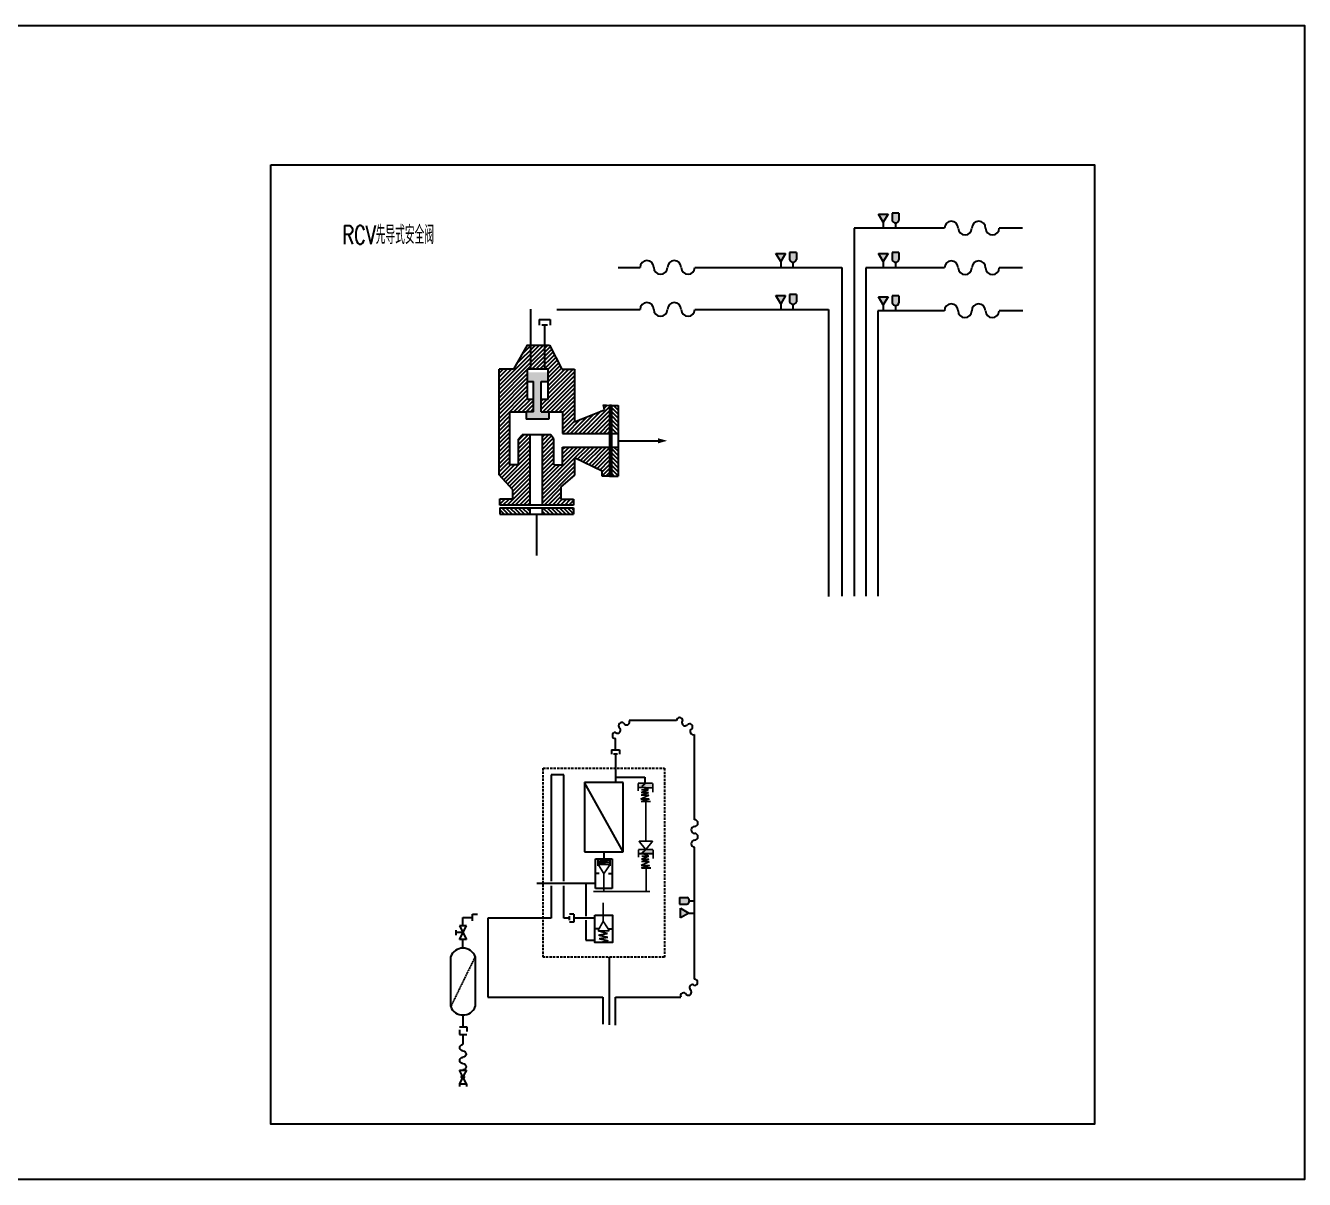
# Model space of a CAD drawing. Header units: millimetres. Extents: x -27 to 1485, y -28 to 650.
# Drawn here: x 794 to 1485, y 26 to 650 of the extents above; entities that cross this region are included whole.
import ezdxf

# ---------------------------------------------------------------- set-up
doc = ezdxf.new("R2010")
doc.units = ezdxf.units.MM
doc.linetypes.add('DASHED', pattern=[19.05, 12.7, -6.35])
doc.linetypes.add('DASHEDX2', pattern=[1.5, 1, -0.5])
doc.layers.add('4', color=7, linetype='Continuous')
doc.layers.add('仪器', color=1, linetype='Continuous')
doc.styles.add('ROMAND', font='romand.shx', dxfattribs={"width": 0.7, "height": 3, "bigfont": 'gbcbig.shx'})
pattern_1 = [(135, (-569.879, -674.1565), (-0.8838835, -0.8838835), [])]

# ---------------------------------------------------------------- blocks, each defined once
blk = doc.blocks.new('2203A')
for p, q in [((2, 2), (0, 2)), ((0, -1), (0, 1)), ((2, 2), (2, -2)), ((2, -2), (0, -2))]:
    blk.add_line(p, q)
blk = doc.blocks.new('2149A')
for centre, start, end in [((2, 0), 0, 180), ((6, 0), 180, 0), ((10, 0), 0, 180), ((14, 0), 180, 0)]:
    blk.add_arc(centre, 2, start, end)
blk = doc.blocks.new('2222DL')
for p, q in [((-0.01, 0), (-0.01, -4.22)), ((3.99, 0), (-0.01, 0)), ((1.99, -5.72), (1.99, -8.75)), ((3.99, 0), (3.99, -4.22))]:
    blk.add_line(p, q)
blk.add_arc((1.99, -3.64), 2.08, 196.2602, 343.7398)
blk = doc.blocks.new('2181')
for p, q in [((0, -2.5), (0, 0)), ((0, -2.5), (-3, -6)), ((3, -6), (0, -2.5)), ((-3, -6), (3, -6))]:
    blk.add_line(p, q)
blk = doc.blocks.new('B061BQ')
for p, q in [((-3.36, -17.06), (-3.36, -2.46)), ((3.8, -2.46), (3.8, -17.06))]:
    blk.add_line(p, q)
at = {"linetype": 'DASHEDX2', "ltscale": 0.08}
blk.add_line((3.8, -2.46), (-3.36, -17.06), dxfattribs=at)
for centre, start, end in [((0.22, -3.83), 20.8799, 159.1201), ((0.22, -15.69), 200.8799, 339.1201)]:
    blk.add_arc(centre, 3.83, start, end)
blk = doc.blocks.new('1070A')
for p, q in [((0, -2), (0, 2)), ((0, 2), (8, -2)), ((8, 2), (0, -2)), ((2.5, 4), (5.5, 4)), ((4, 0), (4, 4)), ((8, -2), (8, 2))]:
    blk.add_line(p, q)
blk = doc.blocks.new('2149CH')
for p, q in [((0, 2), (0, -2)), ((0, -2), (3, -2))]:
    blk.add_line(p, q)
blk = doc.blocks.new('2223AH')
for p, q in [((0, 2), (0, -2)), ((1.5, 2), (4, 2)), ((4, 2), (4, -2)), ((0, -2), (2.5, -2))]:
    blk.add_line(p, q)
blk = doc.blocks.new('1108AC')
blk.add_hatch(color=256).paths.add_polyline_path([(2.95, 0, 1), (5.05, 0, 1)])
for p, q in [((0, -2), (0, 2)), ((0, 2), (3.28, 0.36)), ((8, 2), (4.72, 0.36)), ((8, -2), (8, 2)), ((8, 2), (9.55, 2)), ((3.28, -0.36), (0, -2)), ((4.72, -0.36), (8, -2)), ((8, -2), (9.55, -2))]:
    blk.add_line(p, q)
blk.add_circle((4, 0), 0.8)
blk = doc.blocks.new('2149AD')
at = {"linetype": 'ByBlock', "ltscale": 2}
for centre, start, end in [((2, 0), 0, 180), ((5.49, -1.34), 138, 318), ((8.46, -4.01), 318, 138), ((10.82, -7.15), 116, 296)]:
    blk.add_arc(centre, 2, start, end, dxfattribs=at)
blk = doc.blocks.new('2135')
at = {"linetype": 'Continuous', "ltscale": 0.05}
for p, q in [((0, -4.125), (7.5, 3.375)), ((7.5, 3.375), (0, 3.375)), ((0, 3.375), (0, -4.125)), ((7.5, -4.125), (7.5, 3.375)), ((0, -4.125), (7.5, -4.125))]:
    blk.add_line(p, q, dxfattribs=at)
blk = doc.blocks.new('A$C4AAE1D17')
at = {"layer": '4'}
for p, q in [((2.49, 13.49), (11.11, 13.49)), ((11.11, 13.49), (11.11, 11.69)), ((-3.33, -10.36), (1.53, -10.36)), ((-3.33, -19.05), (-3.33, -10.36)), ((-2.58, -12.45), (-2.58, -10.36)), ((-0.9, -8.93), (-0.9, -10.36)), ((0.94, -12.45), (0.94, -10.36)), ((1.53, -10.36), (1.53, -19.05)), ((-2.28, -14.73), (-3.33, -14.73)), ((0.48, -14.73), (1.53, -14.73)), ((1.53, -19.05), (-3.33, -19.05)), ((-2.32, -30.85), (-3.51, -30.85)), ((0.3, -30.85), (1.59, -30.85))]:
    blk.add_line(p, q, dxfattribs=at)
at = {"layer": '4', "const_width": 0.5}
for points in [[(9.1, 11.69), (13.39, 11.69)], [(9.1, 9.39), (9.1, 11.69)], [(11.25, 11.69), (10.14, 10.68)], [(13.39, 11.69), (13.39, 9.06)], [(12.3, 8.19), (9.85, 7.07)], [(12.13, 9.77), (9.97, 8.94)], [(12.22, 8.94), (9.97, 8.19)], [(9.97, 8.94), (12.22, 8.94)], [(9.97, 8.19), (12.3, 8.19)], [(10.05, 9.77), (12.13, 9.77)], [(10.14, 10.68), (12.13, 9.77)], [(9.85, 7.07), (12.42, 7.07)], [(12.42, 7.07), (9.93, 6.32)], [(9.93, 6.32), (12.76, 6.32)], [(11.34, 6.32), (11.34, -5.21)], [(9.2, -7.7), (13.49, -7.7)], [(9.2, -10.01), (9.2, -7.7)], [(9.31, -5.21), (11.34, -5.21)], [(11.34, -7.7), (9.31, -5.21)], [(11.34, -7.7), (10.24, -8.72)], [(13.38, -5.21), (11.34, -5.21)], [(11.34, -7.7), (13.38, -5.21)], [(13.49, -7.7), (13.49, -10.34)], [(-2.63, -10.59), (0.98, -10.73)], [(0.98, -10.73), (-2.57, -11.21)], [(-2.57, -11.21), (0.95, -11.38)], [(0.95, -11.38), (-2.54, -11.72)], [(12.4, -11.21), (9.94, -12.33)], [(12.23, -9.63), (10.07, -10.46)], [(12.31, -10.46), (10.07, -11.21)], [(10.07, -10.46), (12.31, -10.46)], [(10.07, -11.21), (12.4, -11.21)], [(10.15, -9.63), (12.23, -9.63)], [(10.24, -8.72), (12.23, -9.63)], [(-2.58, -12.02), (-0.9, -14.73)], [(0.94, -12.02), (-2.58, -12.02)], [(-0.9, -14.73), (0.94, -12.02)], [(-0.9, -19.96), (-0.9, -14.73)], [(9.94, -12.33), (12.52, -12.33)], [(12.52, -12.33), (10.03, -13.08)], [(10.03, -13.08), (12.85, -13.08)], [(-3.95, -19.96), (12.54, -19.96)], [(-1.1, -23.17), (-1.1, -28.63)], [(-2.62, -31.39), (-1.1, -28.63)], [(-1.1, -28.63), (0.7, -31.39)], [(-2.62, -31.39), (0.22, -32.22)], [(0.7, -31.39), (-2.62, -31.39)], [(0.22, -32.22), (-2.48, -32.7)], [(-2.48, -32.7), (0.29, -33.33)], [(0.29, -33.33), (-2.34, -33.74)], [(-2.34, -33.74), (0.43, -34.36)], [(0.43, -34.36), (-2.06, -34.84)]]:
    blk.add_lwpolyline(points, dxfattribs=at)
at = {"layer": '4'}
blk.add_lwpolyline([(-3.51, -26.87), (1.59, -26.87), (1.59, -34.84), (-3.51, -34.84)], close=True, dxfattribs=at)
blk = doc.blocks.new('H0106L')
at = {"ltscale": 0.05}
h = blk.add_hatch(dxfattribs=at)
h.set_pattern_fill('ANSI31', color=256, scale=10, style=0)
h.set_pattern_definition([(45, (-569.879, -674.1565), (-0.8838835, 0.8838835), [])])
h.paths.add_polyline_path([(-2.03, -23.35), (-4.58, -23.35), (-4.58, -10.27), (4.1, -10.27), (4.1, -23.35), (1.21, -23.35), (1.21, -28.66), (4.45, -28.66), (4.45, -28.69), (10.4, -28.69), (10.4, -37.93), (30.61, -37.93), (30.61, -25.9), (27.97, -25.64), (28.36, -27.75), (15.54, -32.91), (15.54, -10.31), (10.12, -10.31), (4.83, 0), (-4.83, 0), (-10.7, -10.31), (-16.86, -10.31), (-16.86, -55.64), (-10.91, -62.12), (-10.91, -65.95), (-16.59, -65.95), (-16.59, -68.72), (-3.66, -68.72), (-3.66, -38.5), (-7, -38.5), (-8.53, -40.38), (-8.53, -51.36), (-12.27, -51.36), (-12.27, -28.69), (-5.16, -28.69), (-5.16, -28.66), (-2.03, -28.66)])
h.paths.add_polyline_path([(15.54, -48.37), (27.44, -54.19), (27.44, -56.3), (30.61, -56.3), (30.61, -43.8), (10.4, -43.8), (10.4, -51.36), (6.66, -51.36), (6.66, -40.38), (5.34, -38.5), (1.63, -38.5), (1.63, -68.72), (15.14, -68.72), (15.14, -66.21), (9.72, -66.21), (9.72, -60.93), (15.54, -55.9)])
at = {"ltscale": 1.5}
blk.add_hatch(color=256, dxfattribs=at).paths.add_polyline_path([(1.21, -15.71), (4.1, -15.71), (4.1, -11.78), (-4.58, -11.78), (-4.58, -15.71), (-2.03, -15.71), (-2.03, -28.66), (-5.16, -28.66), (-5.16, -31.79), (4.45, -31.79), (4.45, -28.66), (1.21, -28.66)])
at = {"ltscale": 0.05}
h = blk.add_hatch(dxfattribs=at)
h.set_pattern_fill('ANSI31', color=256, scale=10, angle=90, style=0)
h.set_pattern_definition(pattern_1)
h.paths.add_polyline_path([(34.24, -25.9), (31.35, -25.9), (31.35, -37.93), (34.24, -37.93)])
h.paths.add_polyline_path([(34.24, -43.8), (31.35, -43.8), (31.35, -56.3), (34.24, -56.3)])
h = blk.add_hatch(dxfattribs=at)
h.set_pattern_fill('ANSI31', color=256, scale=10, angle=90, style=0)
h.set_pattern_definition(pattern_1)
h.paths.add_polyline_path([(-3.66, -69.88), (-16.59, -69.88), (-16.59, -72.64), (-3.66, -72.64)])
h.paths.add_polyline_path([(15.14, -69.88), (1.63, -69.88), (1.63, -72.64), (15.14, -72.64)])
at = {"ltscale": 1.5}
for p, q in [((-4.83, 0), (-10.7, -10.31)), ((-4.83, 0), (4.83, 0)), ((4.83, 0), (10.12, -10.31)), ((-16.86, -55.64), (-16.86, -10.31)), ((-10.7, -10.31), (-16.86, -10.31)), ((-4.58, -23.35), (-4.58, -10.27)), ((4.1, -10.27), (4.1, -23.35)), ((10.12, -10.31), (15.54, -10.31)), ((15.54, -10.31), (15.54, -32.91)), ((-4.58, -15.71), (-2.03, -15.71)), ((-2.03, -28.66), (-2.03, -15.71)), ((1.21, -28.66), (1.21, -15.71)), ((1.21, -15.71), (4.1, -15.71)), ((-2.03, -23.35), (-4.58, -23.35)), ((4.1, -23.35), (1.21, -23.35)), ((28.36, -27.75), (27.97, -25.64)), ((27.97, -25.64), (30.61, -25.9)), ((30.61, -25.9), (30.61, -56.3)), ((31.35, -25.9), (34.24, -25.9)), ((31.35, -25.9), (31.35, -56.3)), ((34.24, -25.9), (34.24, -56.3)), ((-12.27, -51.36), (-12.27, -28.69)), ((-12.27, -28.69), (-5.16, -28.69)), ((-2.03, -28.66), (-5.16, -28.66)), ((-5.16, -28.66), (-5.16, -31.79)), ((4.45, -31.79), (-5.16, -31.79)), ((1.21, -28.66), (4.45, -28.66)), ((4.45, -28.66), (4.45, -31.79)), ((4.45, -28.69), (10.4, -28.69)), ((10.4, -28.69), (10.4, -37.93)), ((15.54, -32.91), (28.36, -27.75)), ((10.4, -37.93), (30.61, -37.93)), ((31.35, -37.93), (34.24, -37.93)), ((-8.53, -40.38), (-7, -38.5)), ((-8.53, -51.36), (-8.53, -40.38)), ((-3.66, -38.5), (-3.66, -68.72)), ((1.63, -38.5), (1.63, -68.72)), ((6.66, -40.38), (5.34, -38.5)), ((6.66, -51.36), (6.66, -40.38)), ((10.4, -51.36), (10.4, -43.8)), ((10.4, -43.8), (30.61, -43.8)), ((31.35, -43.8), (34.24, -43.8)), ((27.44, -54.19), (15.54, -48.37)), ((15.54, -48.37), (15.54, -55.9)), ((-8.53, -51.36), (-12.27, -51.36)), ((27.44, -56.3), (27.44, -54.19)), ((-10.91, -62.12), (-16.86, -55.64)), ((15.54, -55.9), (9.72, -60.93)), ((30.61, -56.3), (27.44, -56.3)), ((31.35, -56.3), (34.24, -56.3)), ((-10.91, -65.95), (-10.91, -62.12)), ((9.72, -60.93), (9.72, -66.21)), ((-16.59, -68.72), (-16.59, -65.95)), ((-16.59, -65.95), (-10.91, -65.95)), ((15.14, -68.72), (-16.59, -68.72)), ((-16.59, -69.88), (-16.59, -72.64)), ((-16.59, -69.88), (15.14, -69.88)), ((-3.66, -69.88), (-3.66, -72.64)), ((1.63, -69.88), (1.63, -72.64)), ((9.72, -66.21), (15.14, -66.21)), ((15.14, -66.21), (15.14, -68.72)), ((15.14, -69.88), (15.14, -72.64)), ((-16.59, -72.64), (15.14, -72.64))]:
    blk.add_line(p, q, dxfattribs=at)
at = {"ltscale": 0.05}
for p, q in [((-4.58, -10.27), (4.1, -10.27)), ((5.34, -38.5), (-7, -38.5)), ((6.66, -51.36), (10.4, -51.36))]:
    blk.add_line(p, q, dxfattribs=at)
blk = doc.blocks.new('CNPERCV先导式安全阀')
at = {"layer": '4'}
h = blk.add_hatch(color=256, dxfattribs=at)
h.paths.add_polyline_path([(189.95, 184.44), (184.74, 184.44), (187.35, 180.05)])
h.paths.add_polyline_path([(195.84, 185.02), (192.14, 185.02), (192.14, 181.12, 1), (195.84, 182.2)])
h = blk.add_hatch(color=256, dxfattribs=at)
h.paths.add_polyline_path([(134.5, 163.17), (129.29, 163.17), (131.9, 158.78)])
h.paths.add_polyline_path([(140.39, 163.75), (136.69, 163.75), (136.69, 159.85, 1), (140.39, 160.93)])
h = blk.add_hatch(color=256, dxfattribs=at)
h.paths.add_polyline_path([(189.95, 163.17), (184.74, 163.17), (187.35, 158.78)])
h.paths.add_polyline_path([(195.84, 163.75), (192.14, 163.75), (192.14, 159.85, 1), (195.84, 160.93)])
h = blk.add_hatch(color=256, dxfattribs=at)
h.paths.add_polyline_path([(134.5, 140.45), (129.29, 140.45), (131.9, 136.06)])
h.paths.add_polyline_path([(140.39, 141.03), (136.69, 141.03), (136.69, 137.12, 1), (140.39, 138.2)])
h = blk.add_hatch(color=256, dxfattribs=at)
h.paths.add_polyline_path([(189.95, 139.79), (184.74, 139.79), (187.35, 135.4)])
h.paths.add_polyline_path([(195.84, 140.37), (192.14, 140.37), (192.14, 136.47, 1), (195.84, 137.54)])
blk.add_hatch(color=256, dxfattribs=at).paths.add_polyline_path([(39.45, 42.85), (40.38, 42.85), (40.38, 81.11), (39.45, 81.11)])
h = blk.add_hatch(color=256, dxfattribs=at)
h.paths.add_polyline_path([(62.8, -125.42), (62.8, -122.98), (58.83, -122.98), (56.78, -124.86), (57.58, -125.22)])
h.paths.add_polyline_path([(58.57, -123.22), (58.57, -122.98), (54.86, -122.98), (54.86, -125.12), (56.43, -125.18)])
h.paths.add_polyline_path([(62.98, -161.01), (62.98, -158.87), (59.01, -158.87), (56.96, -160.75), (57.53, -161.01)])
h = blk.add_hatch(color=256, dxfattribs=at)
h.paths.add_polyline_path([(77.84, -190.58), (77.84, -195.79), (82.23, -193.19)])
h.paths.add_polyline_path([(77.26, -184.7), (77.26, -188.4), (81.17, -188.4, 1), (80.09, -184.7)])
for p, q in [((171.61, 176.92), (171.61, -21.96)), ((220.42, 176.92), (171.61, 176.92)), ((262.66, 176.92), (250.02, 176.92)), ((43.99, 155.65), (55.92, 155.65)), ((85.52, 155.65), (164.9, 155.65)), ((164.9, 155.65), (164.9, -21.97)), ((178, 155.5), (178, -21.96)), ((220.42, 155.5), (178, 155.5)), ((262.63, 155.5), (250.02, 155.5)), ((-3.13, 100.79), (-3.13, 133.07)), ((10.88, 132.93), (55.92, 132.93)), ((85.52, 132.93), (157.82, 132.93)), ((157.82, 132.93), (157.82, -22.12)), ((184.42, 132.27), (184.42, -21.96)), ((220.37, 132.27), (184.42, 132.27)), ((262.79, 132.27), (249.97, 132.27)), ((4.37, 100.79), (4.37, 124.47)), ((40.38, 81.11), (39.45, 81.11)), ((44.02, 61.98), (65.62, 61.98)), ((39.45, 42.85), (40.38, 42.85)), ((0, 22.28), (0, 0)), ((75.62, -89.18), (50.1, -89.18)), ((85.36, -142.72), (85.36, -96.64)), ((42.6, -105.03), (42.6, -98.89)), ((42.6, -107.25), (42.6, -122.57)), ((14.66, -118.44), (7.89, -118.44)), ((7.89, -118.44), (7.89, -175.95)), ((14.66, -175.95), (14.66, -118.44)), ((54.86, -125.12), (62.8, -125.42)), ((85.36, -228.86), (85.36, -157.52)), ((36.36, -160.03), (36.36, -163.78)), ((55.04, -161.01), (62.98, -161.01)), ((0.08, -177.08), (31.89, -177.08)), ((7.89, -178.41), (7.89, -195.86)), ((14.66, -195.86), (14.66, -178.41)), ((26.51, -177.18), (26.51, -194.82)), ((-39.82, -195.54), (-34.68, -195.54)), ((-39.82, -200), (-39.82, -195.54)), ((7.89, -195.86), (-26.28, -195.86)), ((-26.28, -195.86), (-26.28, -238.55)), ((17.83, -195.86), (14.66, -195.86)), ((31.51, -195.86), (20.05, -195.86)), ((26.51, -196.97), (26.51, -207.8)), ((-39.82, -212.1), (-39.82, -207.4)), ((26.51, -207.8), (31.53, -207.8)), ((39.35, -253.63), (39.35, -217.06)), ((-26.28, -238.55), (35.87, -238.55)), ((35.87, -238.55), (35.87, -253.27)), ((42.65, -253.65), (42.65, -238.64)), ((42.65, -238.64), (77.91, -238.64)), ((-39.82, -248.24), (-39.82, -254.71)), ((-39.82, -258.7), (-39.82, -264.16)), ((-39.82, -277.94), (-39.82, -277.95))]:
    blk.add_line(p, q, dxfattribs=at)
blk.add_lwpolyline([(65.62, 61.98, 2.77, 0, 0), (70.54, 61.98, 0, 0, 0)], format="xyseb", dxfattribs=at)
at = {"layer": '4', "linetype": 'DASHED', "ltscale": 0.1}
blk.add_lwpolyline([(3.47, -114.91), (69.16, -114.91), (69.16, -217.06), (3.47, -217.06)], close=True, dxfattribs=at)
at = {"layer": '4', "const_width": 0.962}
blk.add_lwpolyline([(59.19, -168.81), (59.19, -181.54)], dxfattribs=at)
at = {"layer": '4'}
for name, p, xscale, yscale, zscale, rotation in [('2181', (187.35, 176.92), -0.8682773509239269, 1.25330088552036, 0.8682773509239269, 180), ('2181', (131.9, 155.65), -0.8682773509239269, 1.25330088552036, 0.8682773509239269, 180), ('2181', (187.35, 155.65), -0.8682773509239269, 1.25330088552036, 0.8682773509239269, 180), ('2181', (131.9, 132.93), -0.8682773509239269, 1.25330088552036, 0.8682773509239269, 180), ('2181', (187.35, 132.27), -0.8682773509239269, 1.25330088552036, 0.8682773509239269, 180), ('2203A', (4.34, 124.47), 1.48, 1.48, 1.48, 90), ('2149AD', (42.63, -98.89), 0.8325, 0.8325, 0.8325, 90), ('2203A', (42.6, -107.25), 1.11, 1.11, 1.11, 90), ('2135', (35.32, -160.03), 4.995000000000001, 2.775, 2.775, 90), ('2149A', (85.36, -142.72), 0.925, 0.925, 0.925, 270), ('2222DL', (77.26, -188.39), 0.925, 0.925, 0.925, 90), ('2181', (85.36, -193.19), -0.8682773509239269, 1.25330088552036, 0.8682773509239269, 270), ('1070A', (-39.82, -207.4), 0.925, 0.925, 0.925, 90), ('2149CH', (-34.68, -195.57), -0.925, 0.925, 0.925, 180), ('2149AD', (85.36, -228.9), 0.8325, 0.8325, 0.8325, 270), ('2223AH', (-39.76, -254.71), -0.9989999999999999, 0.9989999999999999, 0.9989999999999999, 90), ('2149A', (-39.82, -264.16), -0.861175, 0.861175, 0.861175, 90.00000000000176), ('1108AC', (-39.82, -277.95), 0.925, 0.925, 0.925, 270)]:
    blk.add_blockref(name, p, dxfattribs=dict(at, xscale=xscale, yscale=yscale, zscale=zscale, rotation=rotation))
for name, p, xscale, yscale, zscale in [('2222DL', (192.15, 185.02), 0.925, 0.925, 0.925), ('2149A', (220.42, 176.92), 1.85, 1.85, 1.85), ('2149A', (55.92, 155.65), 1.85, 1.85, 1.85), ('2222DL', (136.7, 163.75), 0.925, 0.925, 0.925), ('2222DL', (192.15, 163.75), 0.925, 0.925, 0.925), ('2149A', (220.42, 155.5), 1.85, 1.85, 1.85), ('2222DL', (136.7, 141.03), 0.925, 0.925, 0.925), ('2222DL', (192.15, 140.37), 0.925, 0.925, 0.925), ('2149A', (55.92, 132.93), 1.85, 1.85, 1.85), ('2149A', (220.37, 132.27), 1.85, 1.85, 1.85), ('H0106L', (0.92, 113.72), 1.25874, 1.25874, 1.25874), ('2149AD', (75.62, -89.19), 0.8325, 0.8325, 0.8325), ('A$C4AAE1D17', (38.02, -144.62), 1.85, 1.85, 1.85), ('2203A', (17.83, -195.9), 1.11, 1.11, 1.11), ('B061BQ', (-40.22, -212.12), 1.85, 1.85, 1.85)]:
    blk.add_blockref(name, p, dxfattribs=dict(at, xscale=xscale, yscale=yscale, zscale=zscale))

msp = doc.modelspace()

# ---------------------------------------------------------------- linework, layer by layer
for points in [[(469.71, 649.86), (1484.75, 649.86), (1484.75, 26.49), (469.71, 26.49)], [(926.13, 574.66), (1371.28, 574.66), (1371.28, 56.39), (926.13, 56.39)]]:
    msp.add_lwpolyline(points, close=True)

# ---------------------------------------------------------------- block references
at = {"layer": '仪器'}
msp.add_blockref('CNPERCV先导式安全阀', (1069.81, 363.55), dxfattribs=at)

# ---------------------------------------------------------------- texts
at = {"style": 'ROMAND', "width": 0.7}
msp.add_text('RCV先导式安全阀', height=10, dxfattribs=at).set_placement((964.87, 531.8))

doc.saveas('drawing.dxf')
